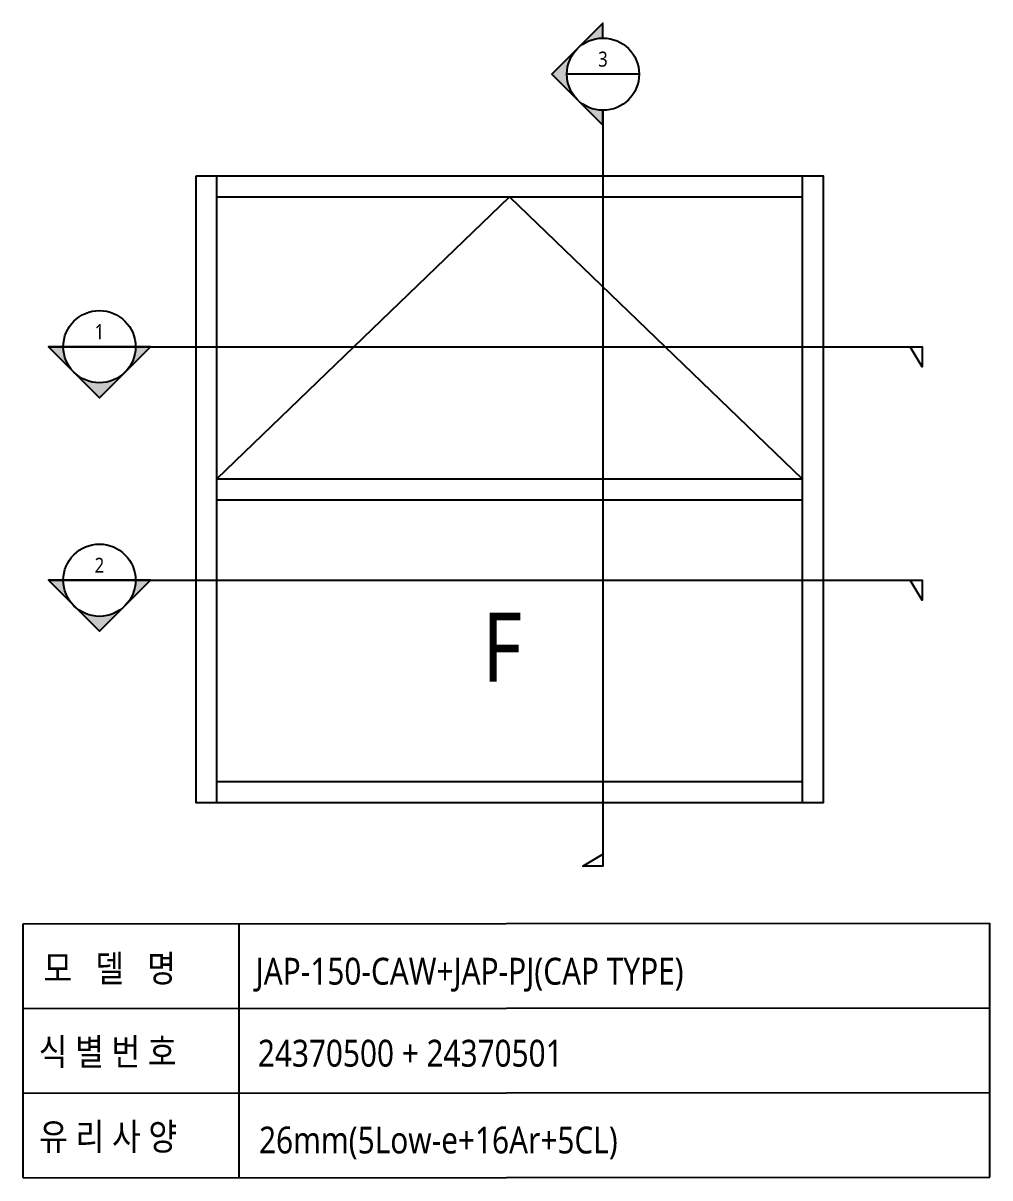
# Model space of a CAD drawing. Extents: x 93 to 3288, y 42 to 1146.
# Drawn here: x 152.2 to 475.9, y 718.7 to 1105.5 of the extents above; entities that cross this region are included whole.
import ezdxf
from ezdxf.enums import TextEntityAlignment as Align

# ---------------------------------------------------------------- set-up
doc = ezdxf.new("R2010")
doc.units = 0
doc.header["$LTSCALE"] = 200
doc.header["$MEASUREMENT"] = 0
doc.layers.get('0').update_dxf_attribs({"linetype": 'CONTINUOUS'})
for name, color, linetype in [('01TEX', 3, 'CONTINUOUS'), ('FORM', 7, 'CONTINUOUS'), ('TAG', 6, 'CONTINUOUS'), ('TEX', 2, 'CONTINUOUS'), ('WINDOW', 4, 'CONTINUOUS')]:
    doc.layers.add(name, color=color, linetype=linetype)
doc.styles.add('FORM1', font='malgun.ttf', dxfattribs={"width": 0.85})

# ---------------------------------------------------------------- blocks, each defined once
blk = doc.blocks.new('ELEVATION')
at = {"color": 1}
blk.add_lwpolyline([(10, -145), (150, -10), (290, -145)], dxfattribs=at)
at = {"layer": 'WINDOW'}
for p, q in [((10, -300), (10, 0)), ((290, 0), (290, -300)), ((10, -10), (290, -10)), ((10, -145), (290, -145)), ((10, -155), (290, -155)), ((290, -290), (10, -290))]:
    blk.add_line(p, q, dxfattribs=at)
blk.add_lwpolyline([(0, 0), (300, 0), (300, -300), (0, -300)], close=True, dxfattribs=at)
at = {"layer": 'TEX', "color": 5, "style": 'FORM1', "width": 0.85}
blk.add_text('F', height=33.09, dxfattribs=at).set_placement((136.89, -242.04))

msp = doc.modelspace()

# ---------------------------------------------------------------- hatches: boundary and pattern name
at = {"layer": 'TAG'}
h = msp.add_hatch(color=256, dxfattribs=at)
h.dxf.hatch_style = 1
h.paths.add_polyline_path([(346.36, 1100.52), (346.36, 1105.53), (337.8, 1096.97, -0.198912)])
h.paths.add_polyline_path([(337.8, 1079.87, -0.414214), (337.8, 1096.97), (329.25, 1088.42)])
h.paths.add_polyline_path([(346.36, 1071.31), (346.36, 1076.32, -0.198912), (337.8, 1079.87)])
h = msp.add_hatch(color=256, dxfattribs=at)
h.dxf.hatch_style = 1
h.paths.add_polyline_path([(165.63, 997.14), (160.62, 997.14), (169.17, 988.58, -0.198912)])
h.paths.add_polyline_path([(186.28, 988.58, -0.414214), (169.17, 988.58), (177.72, 980.03)])
h.paths.add_polyline_path([(194.83, 997.14), (189.82, 997.14, -0.198912), (186.28, 988.58)])
h = msp.add_hatch(color=256, dxfattribs=at)
h.dxf.hatch_style = 1
h.paths.add_polyline_path([(165.63, 918.93), (160.62, 918.93), (169.17, 910.38, -0.198912)])
h.paths.add_polyline_path([(186.28, 910.38, -0.414214), (169.17, 910.38), (177.72, 901.83)])
h.paths.add_polyline_path([(194.83, 918.93), (189.82, 918.93, -0.198912), (186.28, 910.38)])

# ---------------------------------------------------------------- linework, layer by layer
for p, q in [((152.15, 803.8), (475.87, 804.09)), ((152.15, 718.75), (152.15, 803.8)), ((224.4, 803.8), (224.4, 718.81)), ((475.87, 804.09), (475.87, 719.04)), ((152.18, 775.45), (475.9, 775.74)), ((152.21, 747.1), (475.92, 747.39)), ((152.15, 718.75), (475.95, 719.04))]:
    msp.add_line(p, q)
msp.add_lwpolyline([(210.09, 1054.37), (420.09, 1054.37), (420.09, 844.37), (210.09, 844.37)], close=True)
for p, q in [((358.45, 1088.42), (334.26, 1088.42)), ((160.62, 997.14), (189.82, 997.14)), ((160.62, 918.93), (189.82, 918.93))]:
    msp.add_line(p, q, dxfattribs=at)
for points in [[(346.36, 1100.52), (346.36, 1105.53), (329.25, 1088.42), (346.36, 1071.31), (346.36, 1076.32)], [(346.36, 1076.32), (346.36, 823.12), (339.64, 823.12), (346.36, 827.15)], [(165.63, 997.14), (453.27, 997.14), (453.27, 990.42), (449.23, 997.14)], [(165.63, 918.93), (453.27, 918.93), (453.27, 912.21), (449.23, 918.93)]]:
    msp.add_lwpolyline(points, dxfattribs=at)
for points in [[(194.83, 997.14), (160.62, 997.14), (177.72, 980.03)], [(194.83, 918.93), (160.62, 918.93), (177.72, 901.83)]]:
    msp.add_lwpolyline(points, close=True, dxfattribs=at)
for centre in [(346.36, 1088.42), (177.72, 997.14), (177.72, 918.93)]:
    msp.add_circle(centre, 12.1, dxfattribs=at)

# ---------------------------------------------------------------- block references
at = {"xscale": 0.7, "yscale": 0.7, "zscale": 0.7}
msp.add_blockref('ELEVATION', (210.09, 1054.37), dxfattribs=at)

# ---------------------------------------------------------------- texts
at = {"layer": '01TEX', "style": 'FORM1', "width": 0.85}
for s, p in [('모   델   명', (158.97, 784.41)), ('JAP-150-CAW+JAP-PJ(CAP TYPE)', (230.02, 783.47)), ('식 별 번 호', (157.39, 756.46)), ('24370500 + 24370501', (230.78, 756.01)), ('유 리 사 양', (157.55, 728.07)), ('26mm(5Low-e+16Ar+5CL)', (231.18, 726.93))]:
    msp.add_text(s, height=9, dxfattribs=at).set_placement(p)
at = {"layer": 'FORM', "color": 0, "style": 'FORM1', "width": 0.85}
for s, p in [('3', (346.36, 1093.46)), ('1', (177.72, 1002.18)), ('2', (177.72, 923.97))]:
    msp.add_text(s, height=5.04, dxfattribs=at).set_placement(p, align=Align.MIDDLE)

doc.saveas('drawing.dxf')
